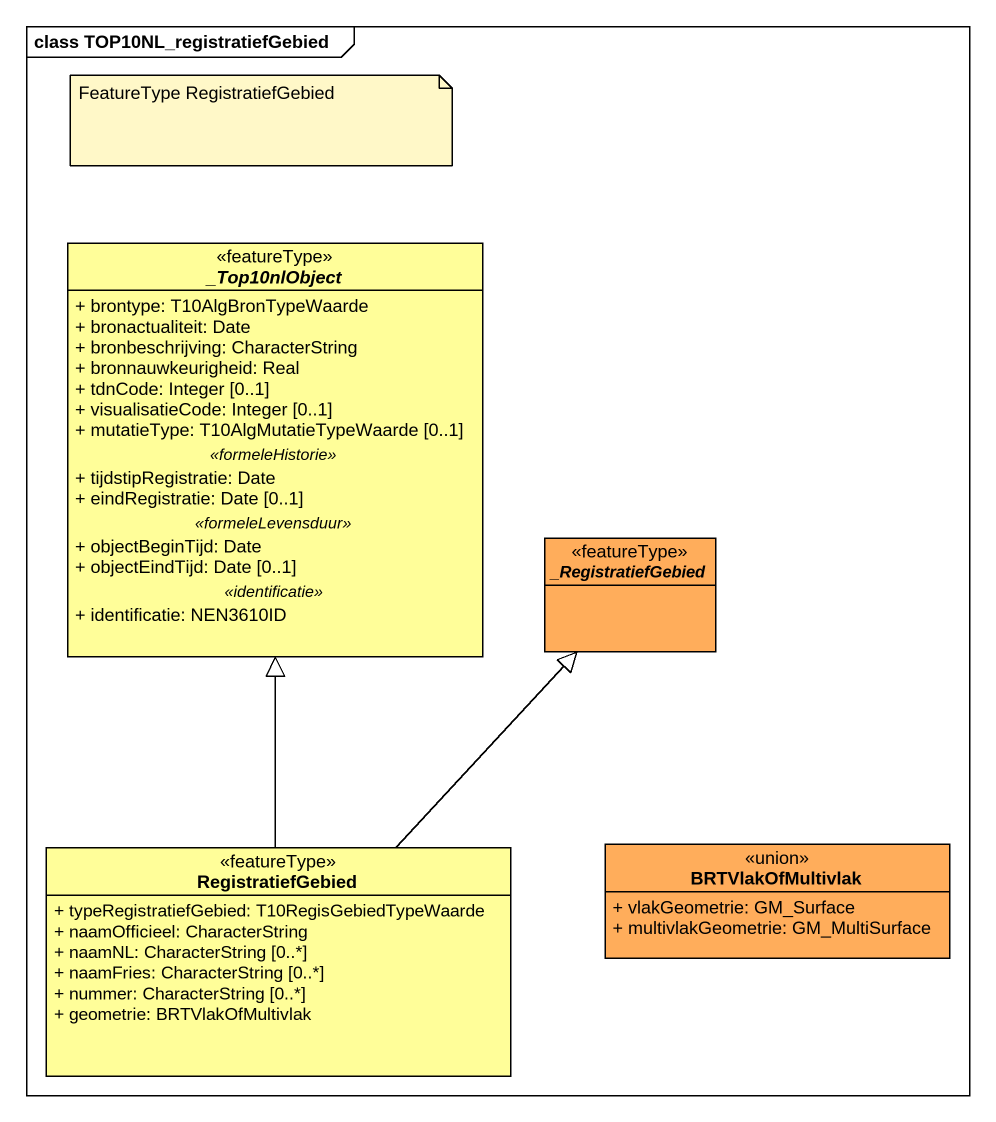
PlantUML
@startuml
mainframe class TOP10NL_registratiefGebied
hide circle
hide empty members
skinparam classAttributeIconSize 0
abstract class "_Top10nlObject" as Top10nlObject <<featureType>> #FFFE99 {
  + brontype: T10AlgBronTypeWaarde
  + bronactualiteit: Date
  + bronbeschrijving: CharacterString
  + bronnauwkeurigheid: Real
  + tdnCode: Integer [0..1]
  + visualisatieCode: Integer [0..1]
  + mutatieType: T10AlgMutatieTypeWaarde [0..1]
  .. <<formeleHistorie>> ..
  + tijdstipRegistratie: Date
  + eindRegistratie: Date [0..1]
  .. <<formeleLevensduur>> ..
  + objectBeginTijd: Date
  + objectEindTijd: Date [0..1]
  .. <<identificatie>> ..
  + identificatie: NEN3610ID
}
abstract class "_RegistratiefGebied" as RegistratiefGebied <<featureType>> #FFAD5B
class "RegistratiefGebied" as RegistratiefGebied_2 <<featureType>> #FFFE99 {
  + typeRegistratiefGebied: T10RegisGebiedTypeWaarde
  + naamOfficieel: CharacterString
  + naamNL: CharacterString [0..*]
  + naamFries: CharacterString [0..*]
  + nummer: CharacterString [0..*]
  + geometrie: BRTVlakOfMultivlak
}
class BRTVlakOfMultivlak <<union>> #FFAD5B {
  + vlakGeometrie: GM_Surface
  + multivlakGeometrie: GM_MultiSurface
}
RegistratiefGebied_2 -up-|> Top10nlObject
RegistratiefGebied_2 -up-|> RegistratiefGebied
note as N1
  FeatureType RegistratiefGebied
end note
@enduml
